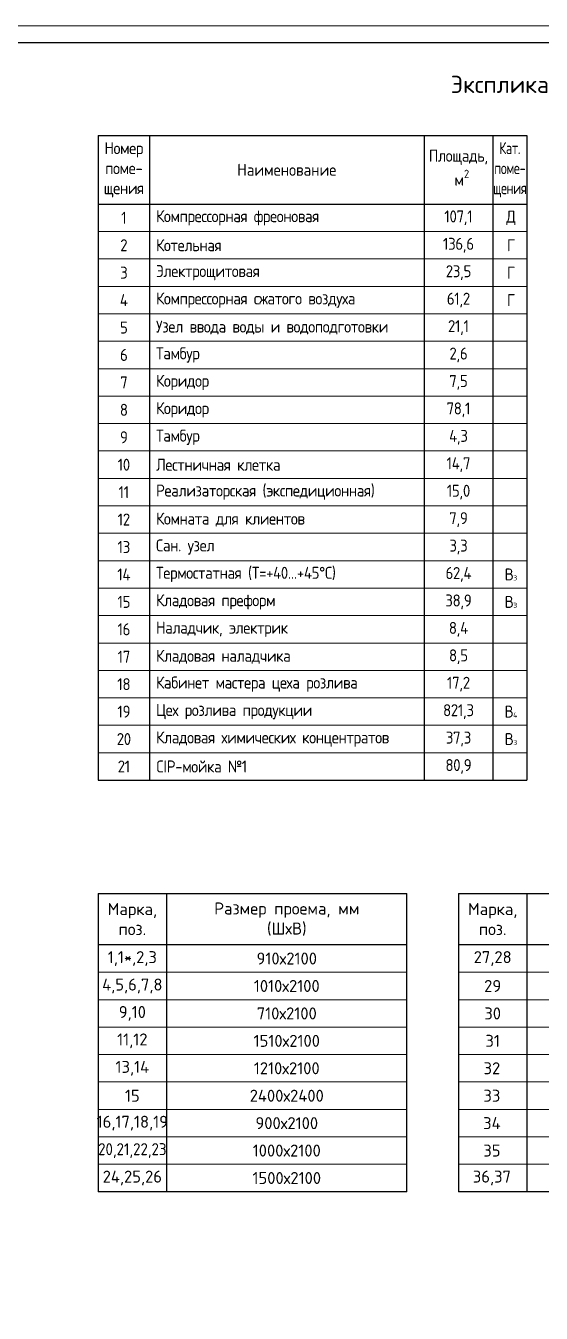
# Model space of a CAD drawing. Extents: x -965262 to 1142518, y -357520 to 71675.
# Drawn here: x -785468 to -770448, y -193532 to -155988 of the extents above; entities that cross this region are included whole.
import ezdxf

# ---------------------------------------------------------------- set-up
doc = ezdxf.new("R2010")
doc.units = 0
doc.header["$LTSCALE"] = 10
doc.layers.get('0').update_dxf_attribs({"linetype": 'CONTINUOUS', "lineweight": 30})
doc.styles.add('GOST 2.304', font='isocpeur.ttf', dxfattribs={"width": 0.75, "height": 250})
doc.styles.add('GOST-2.304_Type-B', font='isocpeur.ttf', dxfattribs={"width": 0.9})

msp = doc.modelspace()

# ---------------------------------------------------------------- linework, layer by layer
for p, q in [((-783362.4, -159188.1, -1808.5), (-770862.4, -159188.1, -1808.5)), ((-783362.4, -159188.1, -1808.5), (-783362.4, -177988.1, -1808.5)), ((-781862.4, -159188.1, -1808.5), (-781862.4, -177988.1, -1808.5)), ((-773862.4, -159188.1, -1808.5), (-773862.4, -177988.1, -1808.5)), ((-771862.4, -159188.1, -1808.5), (-771862.4, -177988.1, -1808.5)), ((-770862.4, -159188.1, -1808.5), (-770862.4, -177988.1, -1808.5)), ((-783362.4, -161188.1, -1808.5), (-770862.4, -161188.1, -1808.5)), ((-783362.4, -177988.1, -1808.5), (-770862.4, -177988.1, -1808.5)), ((-783362.4, -181288.6, -1808.5), (-774362.4, -181288.6, -1808.5)), ((-783362.4, -181288.6, -1808.5), (-783362.4, -189988.6, -1808.5)), ((-781362.4, -181288.6, -1808.5), (-781362.4, -189988.6, -1808.5)), ((-774362.4, -189988.6, -1808.5), (-774362.4, -181288.6, -1808.5)), ((-772862.4, -181288.6, -1808.5), (-763862.4, -181288.6, -1808.5)), ((-772862.4, -181288.6, -1808.5), (-772862.4, -189988.6, -1808.5)), ((-770862.4, -181288.6, -1808.5), (-770862.4, -189988.6, -1808.5)), ((-774362.4, -182788.6, -1808.5), (-783362.4, -182788.6, -1808.5)), ((-763862.4, -182788.6, -1808.5), (-772862.4, -182788.6, -1808.5)), ((-774362.4, -189988.6, -1808.5), (-783362.4, -189988.6, -1808.5)), ((-763862.4, -189988.6, -1808.5), (-772862.4, -189988.6, -1808.5))]:
    msp.add_line(p, q)
at = {"lineweight": 15}
for p, q in [((-783362.4, -161988.1, -1808.5), (-770862.4, -161988.1, -1808.5)), ((-783362.4, -162788.1, -1808.5), (-770862.4, -162788.1, -1808.5)), ((-783362.4, -163588.1, -1808.5), (-770862.4, -163588.1, -1808.5)), ((-783362.4, -164388.1, -1808.5), (-770862.4, -164388.1, -1808.5)), ((-783362.4, -165188.1, -1808.5), (-770862.4, -165188.1, -1808.5)), ((-783362.4, -165988.1, -1808.5), (-770862.4, -165988.1, -1808.5)), ((-783362.4, -166788.1, -1808.5), (-770862.4, -166788.1, -1808.5)), ((-783362.4, -167588.1, -1808.5), (-770862.4, -167588.1, -1808.5)), ((-783362.4, -168388.1, -1808.5), (-770862.4, -168388.1, -1808.5)), ((-783362.4, -169188.1, -1808.5), (-770862.4, -169188.1, -1808.5)), ((-783362.4, -169988.1, -1808.5), (-770862.4, -169988.1, -1808.5)), ((-783362.4, -170788.1, -1808.5), (-770862.4, -170788.1, -1808.5)), ((-783362.4, -171588.1, -1808.5), (-770862.4, -171588.1, -1808.5)), ((-783362.4, -172388.1, -1808.5), (-770862.4, -172388.1, -1808.5)), ((-783362.4, -173188.1, -1808.5), (-770862.4, -173188.1, -1808.5)), ((-783362.4, -173988.1, -1808.5), (-770862.4, -173988.1, -1808.5)), ((-783362.4, -174788.1, -1808.5), (-770862.4, -174788.1, -1808.5)), ((-783362.4, -175588.1, -1808.5), (-770862.4, -175588.1, -1808.5)), ((-783362.4, -176388.1, -1808.5), (-770862.4, -176388.1, -1808.5)), ((-783362.4, -177188.1, -1808.5), (-770862.4, -177188.1, -1808.5)), ((-774362.4, -183588.6, -1808.5), (-783362.4, -183588.6, -1808.5)), ((-763862.4, -183588.6, -1808.5), (-772862.4, -183588.6, -1808.5)), ((-774362.4, -184388.6, -1808.5), (-783362.4, -184388.6, -1808.5)), ((-763862.4, -184388.6, -1808.5), (-772862.4, -184388.6, -1808.5)), ((-774362.4, -185188.6, -1808.5), (-783362.4, -185188.6, -1808.5)), ((-763862.4, -185188.6, -1808.5), (-772862.4, -185188.6, -1808.5)), ((-774362.4, -185988.6, -1808.5), (-783362.4, -185988.6, -1808.5)), ((-763862.4, -185988.6, -1808.5), (-772862.4, -185988.6, -1808.5)), ((-774362.4, -186788.6, -1808.5), (-783362.4, -186788.6, -1808.5)), ((-763862.4, -186788.6, -1808.5), (-772862.4, -186788.6, -1808.5)), ((-774362.4, -187588.6, -1808.5), (-783362.4, -187588.6, -1808.5)), ((-763862.4, -187588.6, -1808.5), (-772862.4, -187588.6, -1808.5)), ((-774362.4, -188388.6, -1808.5), (-783362.4, -188388.6, -1808.5)), ((-763862.4, -188388.6, -1808.5), (-772862.4, -188388.6, -1808.5)), ((-774362.4, -189188.6, -1808.5), (-783362.4, -189188.6, -1808.5)), ((-763862.4, -189188.6, -1808.5), (-772862.4, -189188.6, -1808.5))]:
    msp.add_line(p, q, dxfattribs=at)
at = {"lineweight": 15, "elevation": -1808.5}
msp.add_lwpolyline([(-742362.4, -240087.8), (-742362.4, -155987.8), (-861262.4, -155987.8), (-861262.4, -240087.8)], close=True, dxfattribs=at)
at = {"elevation": -1808.5}
msp.add_lwpolyline([(-742862.4, -239587.8), (-742862.4, -156487.8), (-859262.4, -156487.8), (-859262.4, -239587.8)], close=True, dxfattribs=at)

# ---------------------------------------------------------------- texts
for s, insert, char_height, width, attachment_point, style in [('{\\W1;Экспликация помещений на отм. %%P0.000 (-0.600; -0.900; -1.200)}', (-763112.4, -157765, -904.2), 500, 40500, 5, 'GOST 2.304'), ('{\\fISOCPEUR|b0|i0|c204|p34;\\T0.95;Номер поме\\fISOCPEUR|b0|i0|c0|p34;-\\P\\fISOCPEUR|b0|i0|c204|p34;щения}', (-782612.4, -160188.1, -1808.5), 350, 1300, 5, 'GOST-2.304_Type-B'), ('\\A1;{\\fISOCPEUR|b0|i0|c204|p34;\\W0.75;\\T0.95;Кат.\\Pпоме-\\Pщения}', (-771362.4, -160188.1, -1808.5), 350, 1000, 5, 'GOST-2.304_Type-B'), ('\\A1;{\\fISOCPEUR|b0|i0|c204|p34;\\T0.95;Площадь\\fISOCPEUR|b0|i0|c0|p34;,\\T1;\\P\\fISOCPEUR|b0|i0|c204|p34; м\\fISOCPEUR|b0|i0|c0|p34;\\H0.7x;\\S2^  ;}', (-772862.4, -160188.1, -1808.5), 350, 2000, 5, 'GOST-2.304_Type-B'), ('{\\fISOCPEUR|b0|i0|c204|p34;Наименование}', (-777862.4, -160188.1, -1808.5), 350, 7700, 5, 'GOST-2.304_Type-B'), ('{\\fISOCPEUR|b0|i0|c0|p34;\\T0.95;1}', (-782612.4, -161588.1, -1808.5), 350, 1500, 5, 'GOST-2.304_Type-B'), ('{\\T0.95; Компрессорная фреоновая}', (-781862.4, -161588.1, -1808.5), 350, 8000, 4, 'GOST-2.304_Type-B'), ('{\\fISOCPEUR|b0|i0|c0|p34;\\T0.95;107,1}', (-772862.4, -161588.1, -1808.5), 350, 2000, 5, 'GOST-2.304_Type-B'), ('{\\T0.95;Д}', (-771334, -161588.1, -1808.5), 350, 814.707, 5, 'GOST-2.304_Type-B'), ('{\\fISOCPEUR|b0|i0|c0|p34;\\T0.95;136,6}', (-772862.4, -162388.1, -1808.5), 350, 2000, 5, 'GOST-2.304_Type-B'), ('{\\fISOCPEUR|b0|i0|c0|p34;\\T0.95;2}', (-782612.4, -162388.1, -1808.5), 350, 1500, 5, 'GOST-2.304_Type-B'), ('{\\fISOCPEUR|b0|i0|c0|p34;\\T0.95; \\fISOCPEUR|b0|i0|c204|p34;Котельная}', (-781862.4, -162388.1, -1808.5), 350, 8000, 4, 'GOST-2.304_Type-B'), ('{\\T0.95;Г}', (-771334, -162388.1, -1808.5), 350, 814.707, 5, 'GOST-2.304_Type-B'), ('{\\fISOCPEUR|b0|i0|c0|p34;\\T0.95;3}', (-782612.4, -163188.1, -1808.5), 350, 1500, 5, 'GOST-2.304_Type-B'), ('{\\T0.95; Электрощитовая}', (-781862.4, -163188.1, -1808.5), 350, 8000, 4, 'GOST-2.304_Type-B'), ('{\\T0.95;23,5}', (-772862.4, -163188.1, -1808.5), 350, 2000, 5, 'GOST-2.304_Type-B'), ('{\\T0.95;Г}', (-771334, -163188.1, -1808.5), 350, 814.707, 5, 'GOST-2.304_Type-B'), ('{\\fISOCPEUR|b0|i0|c0|p34;\\T0.95;4}', (-782612.4, -163988.1, -1808.5), 350, 1500, 5, 'GOST-2.304_Type-B'), ('{\\fISOCPEUR|b0|i0|c0|p34;\\T0.95; \\fISOCPEUR|b0|i0|c204|p34;Компрессорная сжатого воздуха}', (-781862.4, -163988.1, -1808.5), 350, 8000, 4, 'GOST-2.304_Type-B'), ('{\\T0.95;61,2}', (-772862.4, -163988.1, -1808.5), 350, 2000, 5, 'GOST-2.304_Type-B'), ('{\\T0.95;Г}', (-771334, -163988.1, -1808.5), 350, 814.707, 5, 'GOST-2.304_Type-B'), ('{\\fISOCPEUR|b0|i0|c0|p34;\\T0.95;5}', (-782612.4, -164788.1, -1808.5), 350, 1500, 5, 'GOST-2.304_Type-B'), ('{\\fISOCPEUR|b0|i0|c0|p34;\\T0.95; \\fISOCPEUR|b0|i0|c204|p34;Узел ввода воды и водоподготовки}', (-781862.4, -164788.1, -1808.5), 350, 8000, 4, 'GOST-2.304_Type-B'), ('{\\fISOCPEUR|b0|i0|c0|p34;\\T0.95;21,1}', (-772862.4, -164788.1, -1808.5), 350, 2000, 5, 'GOST-2.304_Type-B'), ('{\\fISOCPEUR|b0|i0|c0|p34;\\T0.95;6}', (-782612.4, -165588.1, -1808.5), 350, 1500, 5, 'GOST-2.304_Type-B'), ('{\\fISOCPEUR|b0|i0|c0|p34;\\T0.95; \\fISOCPEUR|b0|i0|c204|p34;Тамбур}', (-781862.4, -165588.1, -1808.5), 350, 8000, 4, 'GOST-2.304_Type-B'), ('{\\fISOCPEUR|b0|i0|c0|p34;\\T0.95;2,6}', (-772862.4, -165588.1, -1808.5), 350, 2000, 5, 'GOST-2.304_Type-B'), ('{\\fISOCPEUR|b0|i0|c0|p34;\\T0.95;7}', (-782612.4, -166388.1, -1808.5), 350, 1500, 5, 'GOST-2.304_Type-B'), ('{\\T0.95; Коридор}', (-781862.4, -166388.1, -1808.5), 350, 8000, 4, 'GOST-2.304_Type-B'), ('{\\fISOCPEUR|b0|i0|c0|p34;\\T0.95;7,5}', (-772862.4, -166388.1, -1808.5), 350, 2000, 5, 'GOST-2.304_Type-B'), ('{\\fISOCPEUR|b0|i0|c0|p34;\\T0.95;8}', (-782612.4, -167188.1, -1808.5), 350, 1500, 5, 'GOST-2.304_Type-B'), ('{\\fISOCPEUR|b0|i0|c0|p34;\\T0.95; \\fISOCPEUR|b0|i0|c204|p34;Коридор}', (-781862.4, -167188.1, -1808.5), 350, 8000, 4, 'GOST-2.304_Type-B'), ('{\\fISOCPEUR|b0|i0|c0|p34;\\T0.95;78,1}', (-772862.4, -167188.1, -1808.5), 350, 2000, 5, 'GOST-2.304_Type-B'), ('{\\fISOCPEUR|b0|i0|c0|p34;\\T0.95;9}', (-782612.4, -167988.1, -1808.5), 350, 1500, 5, 'GOST-2.304_Type-B'), ('{\\fISOCPEUR|b0|i0|c0|p34;\\T0.95; \\fISOCPEUR|b0|i0|c204|p34;Тамбур}', (-781862.4, -167988.1, -1808.5), 350, 8000, 4, 'GOST-2.304_Type-B'), ('{\\fISOCPEUR|b0|i0|c0|p34;\\T0.95;4,3}', (-772862.4, -167988.1, -1808.5), 350, 2000, 5, 'GOST-2.304_Type-B'), ('{\\fISOCPEUR|b0|i0|c0|p34;\\T0.95;14,7}', (-772862.4, -168788.1, -1808.5), 350, 2000, 5, 'GOST-2.304_Type-B'), ('{\\fISOCPEUR|b0|i0|c0|p34;\\T0.95;10}', (-782612.4, -168788.1, -1808.5), 350, 1500, 5, 'GOST-2.304_Type-B'), ('{\\fISOCPEUR|b0|i0|c0|p34;\\T0.95; \\fISOCPEUR|b0|i0|c204|p34;Лестничная клетка}', (-781862.4, -168788.1, -1808.5), 350, 8000, 4, 'GOST-2.304_Type-B'), ('{\\fISOCPEUR|b0|i0|c0|p34;\\T0.95;11}', (-782612.4, -169588.1, -1808.5), 350, 1500, 5, 'GOST-2.304_Type-B'), ('{\\fISOCPEUR|b0|i0|c0|p34;\\T0.95; \\fISOCPEUR|b0|i0|c204|p34;Реализаторская (экспедиционная)}', (-781862.4, -169588.1, -1808.5), 350, 8000, 4, 'GOST-2.304_Type-B'), ('{\\fISOCPEUR|b0|i0|c0|p34;\\T0.95;15,0}', (-772862.4, -169588.1, -1808.5), 350, 2000, 5, 'GOST-2.304_Type-B'), ('{\\fISOCPEUR|b0|i0|c0|p34;\\T0.95;12}', (-782612.4, -170388.1, -1808.5), 350, 1500, 5, 'GOST-2.304_Type-B'), ('{\\fISOCPEUR|b0|i0|c0|p34;\\T0.95; \\fISOCPEUR|b0|i0|c204|p34;Комната для клиентов}', (-781862.4, -170388.1, -1808.5), 350, 8000, 4, 'GOST-2.304_Type-B'), ('{\\fISOCPEUR|b0|i0|c0|p34;\\T0.95;7,9}', (-772862.4, -170388.1, -1808.5), 350, 2000, 5, 'GOST-2.304_Type-B'), ('{\\fISOCPEUR|b0|i0|c0|p34;\\T0.95;13}', (-782612.4, -171188.1, -1808.5), 350, 1500, 5, 'GOST-2.304_Type-B'), ('{\\fISOCPEUR|b0|i0|c0|p34;\\T0.95; \\fISOCPEUR|b0|i0|c204|p34;Сан. узел}', (-781862.4, -171188.1, -1808.5), 350, 8000, 4, 'GOST-2.304_Type-B'), ('{\\fISOCPEUR|b0|i0|c0|p34;\\T0.95;3,3}', (-772862.4, -171188.1, -1808.5), 350, 2000, 5, 'GOST-2.304_Type-B'), ('{\\fISOCPEUR|b0|i0|c0|p34;\\T0.95;14}', (-782612.4, -171988.1, -1808.5), 350, 1500, 5, 'GOST-2.304_Type-B'), ('{\\fISOCPEUR|b0|i0|c0|p34;\\T0.95; \\fISOCPEUR|b0|i0|c204|p34;Термостатная\\fISOCPEUR|b0|i0|c0|p34; (\\fISOCPEUR|b0|i0|c204|p34;Т=+40...+45%%DС)}', (-781862.4, -171988.1, -1808.5), 350, 8000, 4, 'GOST-2.304_Type-B'), ('{\\fISOCPEUR|b0|i0|c0|p34;\\T0.95;62,4}', (-772862.4, -171988.1, -1808.5), 350, 2000, 5, 'GOST-2.304_Type-B'), ('{\\T0.95;В\\H0.42857x;3}', (-771334, -171988.1, -1808.5), 350, 814.707, 5, 'GOST-2.304_Type-B'), ('{\\fISOCPEUR|b0|i0|c0|p34;\\T0.95;15}', (-782612.4, -172788.1, -1808.5), 350, 1500, 5, 'GOST-2.304_Type-B'), ('{\\fISOCPEUR|b0|i0|c0|p34;\\T0.95; \\fISOCPEUR|b0|i0|c204|p34;Кладовая преформ}', (-781862.4, -172788.1, -1808.5), 350, 8000, 4, 'GOST-2.304_Type-B'), ('{\\fISOCPEUR|b0|i0|c0|p34;\\T0.95;38,9}', (-772862.4, -172788.1, -1808.5), 350, 2000, 5, 'GOST-2.304_Type-B'), ('{\\T0.95;В\\H0.42857x;3}', (-771334, -172788.1, -1808.5), 350, 814.707, 5, 'GOST-2.304_Type-B'), ('{\\fISOCPEUR|b0|i0|c0|p34;\\T0.95;16}', (-782612.4, -173588.1, -1808.5), 350, 1500, 5, 'GOST-2.304_Type-B'), ('{\\fISOCPEUR|b0|i0|c0|p34;\\T0.95; \\fISOCPEUR|b0|i0|c204|p34;Наладчик, электрик}', (-781862.4, -173588.1, -1808.5), 350, 8000, 4, 'GOST-2.304_Type-B'), ('{\\fISOCPEUR|b0|i0|c0|p34;\\T0.95;8,4}', (-772862.4, -173588.1, -1808.5), 350, 2000, 5, 'GOST-2.304_Type-B'), ('{\\fISOCPEUR|b0|i0|c0|p34;\\T0.95; \\fISOCPEUR|b0|i0|c204|p34;Кладовая наладчика}', (-781862.4, -174388.1, -1808.5), 350, 8000, 4, 'GOST-2.304_Type-B'), ('{\\fISOCPEUR|b0|i0|c0|p34;\\T0.95;8,5}', (-772862.4, -174388.1, -1808.5), 350, 2000, 5, 'GOST-2.304_Type-B'), ('{\\fISOCPEUR|b0|i0|c0|p34;\\T0.95;17}', (-782612.4, -174388.1, -1808.5), 350, 1500, 5, 'GOST-2.304_Type-B'), ('{\\fISOCPEUR|b0|i0|c0|p34;\\T0.95;18}', (-782612.4, -175188.1, -1808.5), 350, 1500, 5, 'GOST-2.304_Type-B'), ('{\\fISOCPEUR|b0|i0|c0|p34;\\T0.95; \\fISOCPEUR|b0|i0|c204|p34;Кабинет мастера цеха розлива}', (-781862.4, -175188.1, -1808.5), 350, 8000, 4, 'GOST-2.304_Type-B'), ('{\\fISOCPEUR|b0|i0|c0|p34;\\T0.95;17,2}', (-772862.4, -175188.1, -1808.5), 350, 2000, 5, 'GOST-2.304_Type-B'), ('{\\fISOCPEUR|b0|i0|c0|p34;\\T0.95;19}', (-782612.4, -175988.1, -1808.5), 350, 1500, 5, 'GOST-2.304_Type-B'), ('{\\fISOCPEUR|b0|i0|c0|p34;\\T0.95; \\fISOCPEUR|b0|i0|c204|p34;Цех розлива\\fISOCPEUR|b0|i0|c0|p34; \\fISOCPEUR|b0|i0|c204|p34;продукции}', (-781862.4, -175988.1, -1808.5), 350, 8000, 4, 'GOST-2.304_Type-B'), ('{\\fISOCPEUR|b0|i0|c0|p34;\\T0.95;821,3}', (-772862.4, -175988.1, -1808.5), 350, 2000, 5, 'GOST-2.304_Type-B'), ('{\\T0.95;В\\H0.42857x;4}', (-771334, -175988.1, -1808.5), 350, 814.707, 5, 'GOST-2.304_Type-B'), ('{\\fISOCPEUR|b0|i0|c0|p34;\\T0.95;20}', (-782612.4, -176788.1, -1808.5), 350, 1500, 5, 'GOST-2.304_Type-B'), ('{\\fISOCPEUR|b0|i0|c0|p34;\\T0.95; \\fISOCPEUR|b0|i0|c204|p34;Кладовая химических концентратов}', (-781862.4, -176788.1, -1808.5), 350, 8000, 4, 'GOST-2.304_Type-B'), ('{\\fISOCPEUR|b0|i0|c0|p34;\\T0.95;37,3}', (-772862.4, -176788.1, -1808.5), 350, 2000, 5, 'GOST-2.304_Type-B'), ('{\\T0.95;В\\H0.42857x;3}', (-771334, -176788.1, -1808.5), 350, 814.707, 5, 'GOST-2.304_Type-B'), ('{\\fISOCPEUR|b0|i0|c0|p34;\\T0.95;21}', (-782612.4, -177588.1, -1808.5), 350, 1500, 5, 'GOST-2.304_Type-B'), ('{\\fISOCPEUR|b0|i0|c0|p34;\\T0.95; CIP-\\fISOCPEUR|b0|i0|c204|p34;мойка №1}', (-781862.4, -177588.1, -1808.5), 350, 8000, 4, 'GOST-2.304_Type-B'), ('{\\fISOCPEUR|b0|i0|c0|p34;\\T0.95;80,9}', (-772862.4, -177588.1, -1808.5), 350, 2000, 5, 'GOST-2.304_Type-B'), ('{\\W1;Марка,\\Pпоз.}', (-782362.4, -182038.6, -1808.5), 350, 2000, 5, 'GOST 2.304'), ('{\\W1;Размер проема, мм\\P(ШхВ)}', (-777862.4, -182038.6, -1808.5), 350, 7000, 5, 'GOST 2.304'), ('{\\W1;Марка,\\Pпоз.}', (-771862.4, -182038.6, -1808.5), 350, 2000, 5, 'GOST 2.304'), ('{\\W1;1,1*,2,3}', (-782362.4, -183188.6, -1808.5), 350, 2000, 5, 'GOST 2.304'), ('{\\W1;910х2100}', (-777862.4, -183188.6, -1808.5), 350, 7000, 5, 'GOST 2.304'), ('{\\W1;27,28}', (-771862.4, -183188.6, -1808.5), 350, 2000, 5, 'GOST 2.304'), ('{\\W1;4,5,6,7,8}', (-782362.4, -183988.6, -1808.5), 350, 2000, 5, 'GOST 2.304'), ('{\\W1;1010х2100}', (-777862.4, -183988.6, -1808.5), 350, 7000, 5, 'GOST 2.304'), ('{\\W1;29}', (-771862.4, -183988.6, -1808.5), 350, 2000, 5, 'GOST 2.304'), ('{\\W1;9,10}', (-782362.4, -184788.6, -1808.5), 350, 2000, 5, 'GOST 2.304'), ('{\\W1;710х2100}', (-777862.4, -184788.6, -1808.5), 350, 7000, 5, 'GOST 2.304'), ('{\\W1;30}', (-771862.4, -184788.6, -1808.5), 350, 2000, 5, 'GOST 2.304'), ('{\\W1;11,12}', (-782362.4, -185588.6, -1808.5), 350, 2000, 5, 'GOST 2.304'), ('{\\W1;1510х2100}', (-777862.4, -185588.6, -1808.5), 350, 7000, 5, 'GOST 2.304'), ('{\\W1;31}', (-771862.4, -185588.6, -1808.5), 350, 2000, 5, 'GOST 2.304'), ('{\\W1;13,14}', (-782362.4, -186388.6, -1808.5), 350, 2000, 5, 'GOST 2.304'), ('{\\W1;1210х2100}', (-777862.4, -186388.6, -1808.5), 350, 7000, 5, 'GOST 2.304'), ('{\\W1;32}', (-771885.3, -186388.6, -1808.5), 350, 2000, 5, 'GOST 2.304'), ('{\\W1;15}', (-782362.4, -187188.6, -1808.5), 350, 2000, 5, 'GOST 2.304'), ('{\\W1;2400х2400}', (-777862.4, -187188.6, -1808.5), 350, 7000, 5, 'GOST 2.304'), ('{\\W1;33}', (-771885.3, -187188.6, -1808.5), 350, 2000, 5, 'GOST 2.304'), ('{\\W1;16,17,18,19}', (-782362.4, -187988.6, -1808.5), 350, 2000, 5, 'GOST 2.304'), ('{\\W1;900х2100}', (-777862.4, -187988.6, -1808.5), 350, 7000, 5, 'GOST 2.304'), ('{\\W1;34}', (-771885.3, -187988.6, -1808.5), 350, 2000, 5, 'GOST 2.304'), ('{\\W0.9;20,21,22,23}', (-782362.4, -188788.6, -1808.5), 350, 2000, 5, 'GOST 2.304'), ('{\\W1;1000х2100}', (-777862.4, -188788.6, -1808.5), 350, 7000, 5, 'GOST 2.304'), ('{\\W1;35}', (-771885.3, -188788.6, -1808.5), 350, 2000, 5, 'GOST 2.304'), ('{\\W1;24,25,26}', (-782362.4, -189588.6, -1808.5), 350, 2000, 5, 'GOST 2.304'), ('{\\W1;1500х2100}', (-777862.4, -189588.6, -1808.5), 350, 7000, 5, 'GOST 2.304'), ('{\\W1;36,37}', (-771885.3, -189588.6, -1808.5), 350, 2000, 5, 'GOST 2.304')]:
    msp.add_mtext(s, dxfattribs=dict(insert=insert, char_height=char_height, width=width, attachment_point=attachment_point, style=style))
at = {"color": 7, "lineweight": 0, "insert": (-771859.9, -175590.5, -1808.5), "char_height": 0.75, "width": 2.093, "attachment_point": 1, "style": 'GOST 2.304'}
msp.add_mtext('{\\fArial|b0|i0|c204|p34;4}', dxfattribs=at)

doc.saveas('drawing.dxf')
